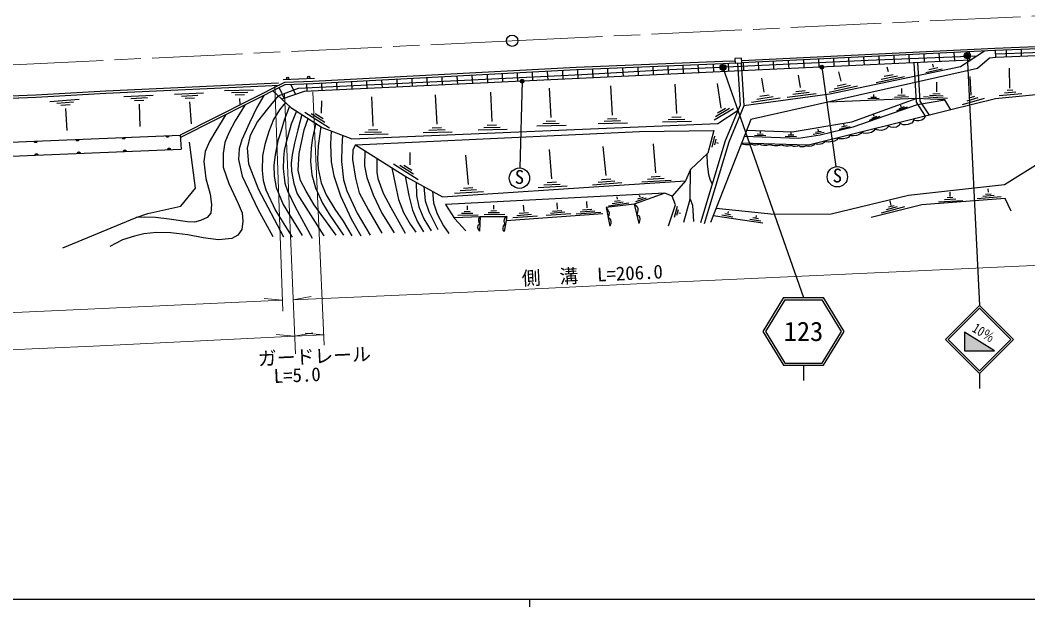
# Model space of a CAD drawing. Units: millimetres at full size, sheet at 1:1000; details may follow other scales. Extents: x 40000 to 680000, y 20000 to 380000.
# Drawn here: x 200457 to 334108, y 204000 to 281755 of the extents above; entities that cross this region are included whole.
import ezdxf
from ezdxf.enums import TextEntityAlignment as Align

# ---------------------------------------------------------------- set-up
doc = ezdxf.new("R2010")
doc.units = ezdxf.units.MM
doc.header["$LTSCALE"] = 1000
doc.linetypes.add('CHAIN', pattern=[18.5, 12, -1.5, 3.5, -1.5])
for name, color, linetype, lineweight in [('M-BGD', 7, 'Continuous', 25), ('M-BGD-EXST', 7, 'Continuous', 25), ('M-BMK', 2, 'CHAIN', 13), ('M-BMK-SRVR', 3, 'Continuous', 25), ('M-STR-HTXT', 7, 'Continuous', 13), ('M-STR-STRC', 7, 'Continuous', 25), ('M-TTL-BAND', 7, 'Continuous', 25)]:
    doc.layers.add(name, color=color, linetype=linetype, lineweight=lineweight)
doc.styles.add('ＭＳ ゴシック', font='')
doc.styles.get('ＭＳ ゴシック').set_extended_font_data('MS Gothic')

msp = doc.modelspace()

# ---------------------------------------------------------------- hatches: boundary and pattern name
at = {"layer": 'M-BGD'}
for points in [[(214501, 266214), (213876, 266186, 0.84072)], [(220307, 266456), (219681, 266434, 0.84072)], [(202819, 265723), (202193, 265705, 0.84072)], [(208374, 265955), (207749, 265931, 0.84072)], [(219896, 264581), (220521, 264615, 0.84072)], [(202301, 263855), (202927, 263870, 0.84072)], [(207925, 264090), (208551, 264104, 0.84072)], [(214029, 264345), (214655, 264359, 0.84072)]]:
    msp.add_hatch(color=256, dxfattribs=at).paths.add_polyline_path(points)
at = {"layer": 'M-BGD-EXST'}
for points in [[(306565, 275408, 1), (307004, 275647, 0.41421), (306665, 275747, 0.41421)], [(266809, 273545, 1), (267248, 273784, 0.41421), (266909, 273884, 0.41421)]]:
    msp.add_hatch(color=256, dxfattribs=at).paths.add_polyline_path(points)
at = {"layer": 'M-STR-STRC'}
for points in [[(326407, 277277, 1), (325732, 276847, 0.41421), (326284, 276725, 0.41421)], [(294010, 275703, 1), (293335, 275273, 0.41421), (293887, 275151, 0.41421)], [(325688, 240425), (329688, 237925), (325688, 237925)]]:
    msp.add_hatch(color=256, dxfattribs=at).paths.add_polyline_path(points)

# ---------------------------------------------------------------- linework, layer by layer
at = {"layer": 'M-BGD'}
for p, q in [((308333, 276675), (308386, 275601)), ((310331, 276772), (310384, 275695)), ((312329, 276869), (312382, 275790)), ((314326, 276966), (314380, 275885)), ((316324, 277063), (316377, 275980)), ((318321, 277160), (318375, 276074)), ((320319, 277257), (320373, 276169)), ((322317, 277354), (322371, 276264)), ((324314, 277451), (324368, 276359)), ((326312, 277548), (326366, 276454)), ((331227, 277773), (331241, 276844)), ((333226, 277852), (333240, 276929)), ((278363, 275331), (278420, 274182)), ((280361, 275414), (280417, 274277)), ((282360, 275497), (282415, 274371)), ((284358, 275579), (284413, 274466)), ((286356, 275662), (286411, 274560)), ((288355, 275744), (288409, 274654)), ((290353, 275827), (290406, 274749)), ((292352, 275910), (292404, 274843)), ((294350, 275997), (294402, 274938)), ((296347, 276094), (296400, 275032)), ((298345, 276191), (298397, 275127)), ((300343, 276288), (300395, 275222)), ((302340, 276385), (302393, 275316)), ((304338, 276481), (304391, 275411)), ((306336, 276578), (306388, 275506)), ((315606, 274904), (315453, 275547)), ((322189, 275429), (320980, 275169)), ((321593, 275534), (321500, 275918)), ((331741, 272745), (331661, 275407)), ((235342, 273890), (239484, 274066)), ((252396, 274019), (252449, 272955)), ((254393, 274123), (254446, 273050)), ((256391, 274228), (256444, 273144)), ((258388, 274332), (258442, 273239)), ((260385, 274436), (260440, 273333)), ((262383, 274541), (262438, 273427)), ((264380, 274645), (264435, 273522)), ((266377, 274750), (266433, 273616)), ((268374, 274854), (268431, 273711)), ((270372, 274959), (270429, 273805)), ((272369, 275063), (272426, 273899)), ((274366, 275166), (274424, 273994)), ((276365, 275249), (276422, 274088)), ((299156, 272218), (298822, 274066)), ((303956, 272836), (303704, 274465)), ((309369, 273649), (309057, 274918)), ((317751, 274226), (313970, 273431)), ((316804, 274334), (314664, 273884)), ((316266, 274527), (315056, 274273)), ((322728, 275239), (320590, 274778)), ((326608, 271810), (326446, 274308)), ((235496, 273482), (221692, 266511)), ((235573, 273184), (221711, 266185)), ((234789, 272788), (235465, 271387)), ((236341, 273215), (236980, 271892)), ((238415, 273298), (238464, 272295)), ((240413, 273392), (240462, 272389)), ((242410, 273496), (242460, 272483)), ((244407, 273601), (244458, 272578)), ((246404, 273705), (246455, 272672)), ((248402, 273810), (248453, 272767)), ((250399, 273914), (250451, 272861)), ((270881, 268840), (270678, 272726)), ((279009, 269172), (278805, 273059)), ((287533, 269386), (287330, 273273)), ((293435, 270098), (292957, 273358)), ((311519, 272986), (307743, 272164)), ((310571, 273087), (308434, 272622)), ((310031, 273277), (308824, 273014)), ((317415, 272016), (317405, 272679)), ((322029, 272242), (322034, 273533)), ((214222, 271624), (218080, 271826)), ((215140, 271372), (217325, 271486)), ((220920, 271942), (224779, 272131)), ((221838, 271686), (224023, 271794)), ((222340, 271411), (223574, 271471)), ((227558, 272427), (231420, 272529)), ((228469, 272151), (230656, 272209)), ((228964, 271864), (230200, 271896)), ((229545, 271374), (229587, 270565)), ((247295, 267702), (247092, 271589)), ((255762, 267985), (255559, 271871)), ((263065, 268316), (262862, 272203)), ((301260, 271423), (297441, 270837)), ((300321, 271583), (298159, 271251)), ((299794, 271805), (298572, 271618)), ((306039, 271986), (302206, 271499)), ((305104, 272170), (302934, 271894)), ((304583, 272406), (303356, 272250)), ((314395, 271379), (312889, 271350)), ((314019, 271522), (313264, 271507)), ((313668, 271654), (313669, 271902)), ((318283, 271573), (316429, 271521)), ((317842, 271811), (316886, 271784)), ((323458, 271379), (320261, 271575)), ((322898, 271664), (321047, 271777)), ((322480, 271940), (321525, 271998)), ((328294, 271385), (325408, 270518)), ((327467, 271450), (326024, 271017)), ((327023, 271630), (326300, 271413)), ((333304, 271982), (330300, 271728)), ((332508, 272216), (331006, 272089)), ((332111, 272483), (331358, 272420)), ((204414, 270996), (208267, 271287)), ((205338, 270765), (207519, 270930)), ((205847, 270502), (207079, 270596)), ((206451, 270042), (206663, 267127)), ((215642, 271098), (216877, 271162)), ((216236, 270623), (216332, 267662)), ((222932, 270934), (223149, 268010)), ((240431, 269418), (240455, 271056)), ((295063, 270016), (292523, 268489)), ((294559, 270063), (292684, 268936)), ((293987, 270069), (292927, 269432)), ((318102, 270229), (316680, 269729)), ((317700, 270247), (316987, 269996)), ((317325, 270262), (317249, 270498)), ((241491, 267434), (238231, 269508)), ((240889, 268173), (239044, 269347)), ((240639, 268687), (239596, 269351)), ((279589, 268682), (278354, 268650)), ((288113, 268896), (286878, 268864)), ((314490, 268968), (313069, 268469)), ((314089, 268986), (313376, 268736)), ((313713, 269001), (313638, 269237)), ((256343, 267495), (255107, 267463)), ((264140, 267539), (261954, 267483)), ((263646, 267826), (262410, 267794)), ((272868, 267785), (269006, 267686)), ((271956, 268062), (269770, 268006)), ((271462, 268350), (270226, 268318)), ((280996, 268118), (277133, 268019)), ((280084, 268395), (277898, 268339)), ((289520, 268332), (285657, 268233)), ((288608, 268608), (286422, 268552)), ((306335, 267063), (306294, 267308)), ((310548, 267637), (309086, 267274)), ((310138, 267741), (309404, 267559)), ((309765, 267792), (309712, 268034)), ((249282, 266648), (245420, 266549)), ((248370, 266925), (246184, 266869)), ((247876, 267212), (246640, 267180)), ((257749, 266930), (253887, 266831)), ((256837, 267207), (254651, 267151)), ((265052, 267262), (261190, 267163)), ((292251, 264926), (292600, 266391)), ((299350, 266411), (297844, 266458)), ((298983, 266622), (298228, 266646)), ((298639, 266772), (298653, 267019)), ((303423, 266286), (301917, 266332)), ((303056, 266497), (302301, 266521)), ((302712, 266647), (302726, 266894)), ((307109, 266870), (305630, 266580)), ((306704, 266994), (305963, 266849)), ((278201, 261148), (277801, 265019)), ((284767, 261502), (284445, 265381)), ((292580, 265231), (292755, 265966)), ((292796, 265538), (293036, 265474)), ((252192, 262570), (252196, 264200)), ((259903, 259992), (259570, 263870)), ((270991, 260737), (270676, 264616)), ((253251, 260586), (249992, 262661)), ((252649, 261325), (250804, 262499)), ((252399, 261839), (251357, 262503)), ((278806, 260688), (277573, 260593)), ((285866, 260758), (283682, 260635)), ((285362, 261030), (284128, 260961)), ((260500, 259521), (259266, 259448)), ((273007, 259740), (269149, 259530)), ((272088, 259991), (269904, 259872)), ((271585, 260264), (270351, 260197)), ((280239, 260196), (276387, 259900)), ((279315, 260426), (277134, 260259)), ((286785, 260509), (282928, 260292)), ((328871, 258941), (328843, 259418)), ((261925, 259005), (258068, 258776)), ((261004, 259251), (258821, 259122)), ((279674, 258014), (279640, 258319)), ((283499, 258144), (282073, 257660)), ((283066, 258261), (282350, 258018)), ((282691, 258280), (282617, 258517)), ((324543, 258017), (323038, 257937)), ((324157, 258247), (323402, 258207)), ((323801, 258367), (323784, 258962)), ((330578, 258323), (327373, 258058)), ((329629, 258496), (328128, 258371)), ((329236, 258714), (328484, 258652)), ((259773, 256615), (259774, 257147)), ((263291, 256696), (263293, 257228)), ((267283, 256393), (267238, 257236)), ((271712, 256696), (271666, 257538)), ((276262, 256681), (275029, 256586)), ((275674, 256870), (275629, 257712)), ((281198, 257479), (278496, 257116)), ((280451, 257631), (278958, 257430)), ((280048, 257829), (279299, 257728)), ((287232, 255637), (287636, 257088)), ((287573, 255929), (287775, 256657)), ((317758, 257020), (314652, 256188)), ((316794, 257021), (315339, 256631)), ((316369, 257166), (315639, 256970)), ((315996, 257209), (315857, 257788)), ((325486, 257818), (322275, 257646)), ((261225, 255909), (258499, 255857)), ((260501, 256145), (258994, 256117)), ((260123, 256388), (259367, 256374)), ((264744, 255990), (262018, 255938)), ((264019, 256226), (262513, 256198)), ((263642, 256469), (262886, 256455)), ((277751, 256081), (264919, 255176)), ((269075, 255795), (265800, 255544)), ((268267, 255984), (266354, 255837)), ((267871, 256204), (266638, 256110)), ((273503, 256097), (270228, 255846)), ((272696, 256286), (270782, 256140)), ((272299, 256506), (271067, 256412)), ((277466, 256271), (274191, 256021)), ((276658, 256460), (274745, 256314)), ((287800, 256229), (288037, 256156)), ((292373, 255873), (298949, 254878)), ((295000, 255665), (293513, 255910)), ((294672, 255973), (293927, 256095)), ((294350, 256166), (294397, 256410)), ((298715, 255105), (297228, 255350)), ((298387, 255412), (297642, 255535)), ((298065, 255606), (298112, 255849))]:
    msp.add_line(p, q, dxfattribs=at)
for points in [[(88374, 280787), (104136, 277956), (113758, 276433), (123588, 274899), (133113, 273896), (147507, 272414), (156669, 271705), (164283, 271281), (170112, 271192), (176741, 271305), (183124, 271328), (194515, 271553), (202547, 271852), (211825, 272382), (234726, 273446)], [(88779, 280410), (104086, 277660), (113712, 276137), (123549, 274601), (133082, 273598), (147480, 272115), (156649, 271405), (164272, 270981), (170112, 270892), (176744, 271005), (183128, 271028), (194524, 271253), (202561, 271552), (211841, 272083), (234841, 273151)], [(440906, 279372), (428023, 279449), (415621, 279681), (394691, 280131), (381833, 280304), (350444, 278832), (329708, 278013), (296154, 276385)], [(440932, 279072), (428020, 279149), (415615, 279381), (394685, 279831), (381838, 280004), (350457, 278532), (329721, 277713), (296168, 276085)], [(437126, 278518), (429939, 278568), (416419, 278873), (381787, 279391), (371189, 278746), (356860, 278248), (349490, 277962), (329848, 277252)], [(437120, 279095), (437132, 277941), (427988, 277863), (415820, 278213), (406059, 278505), (382043, 278589), (365967, 277866), (355509, 277704), (341540, 277278), (329866, 276787), (329829, 277717)], [(234672, 271717), (237392, 272752), (274935, 274574), (285693, 275163), (312923, 276434), (327365, 277012)], [(329869, 276787), (329023, 276739), (327419, 275342), (297355, 268574), (292005, 254935)], [(328341, 277646), (325174, 275588), (307830, 271951), (296452, 270390)], [(326517, 276461), (296103, 275018), (238144, 272280), (235150, 271281)], [(295264, 276342), (293673, 276264), (274218, 275460), (239287, 273633), (235496, 273482)], [(295278, 276042), (293687, 275965), (274232, 275161), (239301, 273334), (235573, 273184)], [(295579, 276057), (295946, 270474), (293984, 265771), (290685, 254906)], [(296079, 276081), (296452, 270390), (294455, 265602), (291164, 254761)], [(318987, 276104), (319311, 270875), (320507, 269031)], [(319486, 276134), (319802, 271037), (321020, 269158)], [(96307, 274822), (97456, 274603), (122923, 269866), (128920, 268678), (134863, 267895), (141426, 267118), (147839, 266587), (159440, 265642), (165082, 265253), (174209, 265058), (189468, 265169), (221692, 266511), (221804, 264661)], [(96231, 272680), (97429, 272527), (123035, 268015), (129032, 266827), (134976, 266044), (141538, 265267), (147951, 264736), (159552, 263791), (165194, 263402), (174321, 263207), (189580, 263318), (221804, 264661)], [(232775, 271772), (231869, 270167), (230894, 268128), (229866, 265896), (229520, 264688), (229402, 263309), (229885, 261073), (231991, 256726), (233961, 253093)], [(234672, 271717), (233250, 270000), (231938, 268342), (230973, 266478), (230584, 264803), (230721, 262702), (232048, 259327), (235386, 253018)], [(233957, 272368), (236346, 270192), (240510, 267546), (244435, 266012), (293013, 268052), (295681, 269840)], [(292760, 256858), (300481, 256062), (308031, 256076), (318295, 258578), (331015, 259981), (335838, 262995), (345936, 267189), (338302, 272167), (329829, 271329), (323874, 269868), (323079, 271196), (319280, 271376)], [(296813, 267191), (302852, 266963), (310743, 268273), (319280, 271376), (307648, 270891)], [(230273, 270508), (228978, 268413), (228146, 266801), (227626, 265530), (227379, 264073), (227393, 262251), (228117, 260094), (229376, 257459), (229913, 256213), (230006, 255114), (229859, 254016), (229309, 253265), (228518, 252837), (226762, 252662), (224711, 252904), (222689, 253322), (220461, 253575), (218536, 253608), (216848, 253440), (215612, 253149), (214028, 252650), (212346, 251761)], [(235637, 270837), (234833, 269883), (234067, 268592), (233418, 267000), (232891, 265270), (232599, 263784), (232560, 261849), (232683, 260523), (233040, 259263), (234311, 256549), (236546, 252984)], [(236170, 270352), (235455, 268507), (234922, 266682), (234618, 265761), (234259, 263896), (234102, 262536), (234152, 261067), (234428, 259556), (235345, 257322), (237842, 253194)], [(296501, 266396), (303710, 266119), (306585, 266576), (310942, 267623), (319491, 270597), (323079, 271196)], [(227756, 269237), (226403, 267089), (225562, 265669), (224996, 264360), (224831, 263022), (225092, 260784), (225644, 258689), (225837, 257338), (225747, 256164), (225261, 255611), (224387, 255214), (223591, 254982), (222673, 255026), (220200, 255390), (218419, 255593), (216903, 255624), (215841, 255593)], [(237109, 269707), (236408, 267952), (235684, 265400), (235482, 264479), (235371, 263441), (235345, 262090), (235542, 260133), (235901, 259124), (236923, 256994), (239207, 252853)], [(237816, 269258), (237285, 267225), (236849, 265444), (236529, 263906), (236413, 262799), (236452, 261761), (236759, 260095), (237208, 258750), (240752, 253153)], [(242360, 253267), (239448, 257267), (238387, 259094), (237644, 260506), (237311, 261877), (237464, 264068), (238144, 267212), (238636, 268737)], [(323874, 269868), (304999, 265172), (296132, 265456)], [(320507, 269031), (320360, 268718), (320063, 268490), (319657, 268411), (319345, 268411), (319113, 268461), (318938, 268640), (318895, 268367), (318743, 268113), (318554, 268041), (318221, 267932), (317865, 267867), (317582, 267889), (317350, 267968), (317126, 268190), (317104, 267903), (316937, 267729), (316683, 267591), (316297, 267547), (315942, 267569), (315732, 267648), (315594, 267808), (315550, 267561), (315296, 267366), (315021, 267228), (314687, 267141), (314332, 267184), (314063, 267235), (313849, 267374), (313670, 267077), (313365, 266883), (312984, 266771), (312579, 266736), (312262, 266789), (312073, 266932), (311974, 266713), (311689, 266554), (311393, 266455), (310991, 266422), (310728, 266422), (310534, 266550), (310431, 266317), (310300, 266198), (310062, 266119), (309654, 266034), (309364, 266027), (309140, 266047), (308972, 266161), (308757, 265915), (308480, 265730), (308263, 265658), (307940, 265618), (307643, 265605), (307420, 265618), (307214, 265723), (307084, 265520), (306845, 265367), (306595, 265301), (306272, 265279), (306015, 265308), (305832, 265380), (305723, 265194), (305366, 265045), (305067, 265004), (304844, 265055), (304737, 265181), (304611, 265040), (304395, 264970), (304113, 264946), (303906, 264970), (303823, 265062), (303733, 265213), (303541, 265062), (303267, 264995), (303026, 265012), (302861, 265086), (302755, 265244), (302570, 265099), (302305, 265053), (302029, 265037), (301738, 265086), (301489, 265178), (301389, 265288), (301227, 265143), (300945, 265095), (300684, 265084), (300444, 265084), (300262, 265132), (300129, 265196), (300013, 265332), (299889, 265244), (299511, 265153), (299088, 265139), (298780, 265173), (298618, 265267), (298519, 265380), (298310, 265233), (298014, 265193), (297779, 265193), (297544, 265267), (297459, 265414), (297243, 265252), (296965, 265211), (296663, 265231), (296411, 265265), (296238, 265324), (296132, 265456)], [(239667, 268082), (239247, 266166), (239076, 264818), (238951, 263032), (239131, 261241), (239610, 259533), (240555, 257483), (241552, 255899), (243325, 253281)], [(240347, 267650), (240192, 266684), (239994, 265101), (239911, 263350), (239981, 262054), (240380, 260198), (241062, 258596), (242176, 256722), (243305, 255132), (244433, 253176)], [(241720, 267074), (241607, 265316), (241698, 262965), (242041, 261115), (242932, 258467), (244348, 255430), (245650, 253169)], [(243222, 266487), (243141, 264964), (243077, 263021), (243362, 260607), (243801, 259149), (245171, 256180), (246885, 253281)], [(244926, 265219), (282600, 267002), (292448, 267152), (291676, 264142), (289381, 261945), (288681, 260448), (286917, 258444)], [(206100, 251574), (215841, 255593), (217401, 256122), (221761, 257091), (223733, 259470), (222938, 265567)], [(244926, 265219), (244596, 264584), (244516, 263285), (244930, 260821), (245436, 258864), (246645, 256578), (248449, 253523)], [(244926, 265219), (251736, 260957), (256477, 258325), (280572, 259939), (288681, 260448)], [(246183, 264433), (246107, 262462), (246431, 260921), (247294, 258595), (248438, 256194), (250069, 253575)], [(247785, 263430), (247761, 261589), (247902, 260777), (248625, 258817), (249642, 256931), (251530, 253504)], [(291527, 263999), (291560, 262680), (291766, 261287), (291972, 260556), (292256, 260082)], [(249752, 262199), (250224, 259854), (250633, 257981), (251289, 256285), (252202, 254728), (252917, 253663)], [(251529, 261087), (252003, 258520), (252495, 256565), (253174, 255044), (253959, 253687)], [(288502, 254965), (289328, 258009), (289381, 261945)], [(252984, 260264), (253045, 258520), (253350, 257022), (254017, 255407), (254965, 253816)], [(253997, 259701), (254181, 257818), (254649, 256390), (255867, 254026)], [(255126, 259075), (255258, 257525), (255773, 256109), (256605, 254494), (257295, 253488)], [(286446, 254482), (287374, 257295), (286917, 258444), (285967, 258832), (256861, 257340)], [(285967, 258832), (281877, 257388), (282505, 254805)], [(289328, 258009), (289647, 257254), (289743, 255079)], [(331893, 256446), (331104, 258114), (320026, 257293), (313321, 255595)], [(256861, 257340), (258085, 255474), (259579, 253818)], [(281877, 257388), (278161, 256929), (278666, 254453)], [(278161, 256929), (278423, 256575), (278557, 256249), (278550, 255874), (278414, 255691), (278699, 255442), (278812, 255095), (278791, 254804), (278666, 254453)], [(281877, 257388), (282256, 257084), (282369, 256808), (282383, 256511), (282312, 256150), (282215, 255996), (282454, 255888), (282610, 255690), (282645, 255385), (282610, 255095), (282505, 254805)], [(258005, 255596), (261482, 255718), (261372, 253800)], [(261482, 255718), (261319, 255582), (261241, 255357), (261245, 255098), (261308, 254923), (261429, 254805), (261284, 254685), (261164, 254540), (261132, 254268), (261227, 253982), (261372, 253800)], [(261482, 255718), (265027, 255755), (264651, 253735)], [(265027, 255755), (264787, 255584), (264705, 255456), (264648, 255314), (264612, 255129), (264638, 254955), (264701, 254860), (264839, 254745), (264634, 254608), (264529, 254439), (264480, 254204), (264480, 253995), (264519, 253867), (264651, 253735)]]:
    msp.add_lwpolyline(points, dxfattribs=at)
msp.add_lwpolyline([(295278, 276042), (296168, 276085), (296137, 276731), (295247, 276688)], close=True, dxfattribs=at)
for centre in [(235944, 274065), (238726, 274183)]:
    msp.add_circle(centre, 150, dxfattribs=at)
at = {"layer": 'M-BGD-EXST'}
for p, q in [((306784, 275527), (308653, 262342)), ((267029, 273665), (266709, 262164))]:
    msp.add_line(p, q, dxfattribs=at)
for centre, radius in [((306784, 275527), 250), ((267029, 273665), 250), ((266672, 260815), 1350), ((308842, 261005), 1350)]:
    msp.add_circle(centre, radius, dxfattribs=at)
at = {"layer": 'M-BMK'}
msp.add_lwpolyline([(66738, 289103), (123550, 279434), (134434, 277845), (142620, 276785), (155633, 275853), (164550, 275235), (165566, 275235), (170764, 275130), (199491, 275841), (265710, 279026), (365633, 283752), (441283, 287149)], dxfattribs=at)
at = {"layer": 'M-BMK-SRVR'}
msp.add_circle((265710, 279026), 750, dxfattribs=at)
at = {"layer": 'M-STR-HTXT'}
for p, q in [((234227, 273085), (235297, 243193)), ((235517, 271991), (236963, 237524)), ((239291, 272261), (240757, 238682)), ((235245, 244649), (232801, 244878)), ((236662, 244698), (239076, 245145)), ((236865, 239862), (234420, 240085)), ((236865, 239868), (239279, 240316)), ((236865, 239862), (240698, 240029)), ((240698, 240029), (238254, 240265))]:
    msp.add_line(p, q, dxfattribs=at)
for points in [[(236662, 244698), (259804, 245704), (284925, 246952), (366540, 250715), (408962, 252732), (441816, 254249)], [(235245, 244649), (205574, 243274), (181270, 242185), (171661, 242015), (166060, 242065), (153952, 242574), (140587, 243625), (132994, 244623), (124350, 245949), (113069, 247842), (83124, 253104)], [(236865, 239868), (210143, 238568), (185850, 237478), (173399, 237123), (167395, 237150), (158471, 237381), (141265, 238511), (131236, 239778), (108543, 243570), (60451, 251641)]]:
    msp.add_lwpolyline(points, dxfattribs=at)
at = {"layer": 'M-STR-STRC'}
for p, q in [((326069, 277062), (327688, 243926)), ((293672, 275488), (304355, 245010)), ((301719, 245010), (298955, 240510)), ((301887, 244710), (299307, 240510)), ((301719, 245010), (306991, 245010)), ((301887, 244710), (306823, 244710)), ((309403, 240510), (306823, 244710)), ((309755, 240510), (306991, 245010)), ((323188, 239426), (327688, 243926)), ((323542, 239426), (327688, 243573)), ((332189, 239426), (327688, 243926)), ((331835, 239426), (327688, 243573)), ((298955, 240510), (301719, 236010)), ((299307, 240510), (301887, 236310)), ((306823, 236310), (309403, 240510)), ((306991, 236010), (309755, 240510)), ((323188, 239426), (327688, 234925)), ((323542, 239426), (327688, 235279)), ((325688, 240425), (325688, 237925)), ((329688, 237925), (325688, 240425)), ((327688, 235279), (331835, 239426)), ((327689, 234926), (332189, 239426)), ((325688, 237925), (329688, 237925)), ((301719, 236010), (306991, 236010)), ((301887, 236310), (306823, 236310)), ((304355, 236010), (304355, 234010)), ((327688, 234925), (327688, 232925))]:
    msp.add_line(p, q, dxfattribs=at)
for centre in [(326069, 277062), (293672, 275488)]:
    msp.add_circle(centre, 400, dxfattribs=at)
at = {"layer": 'M-TTL-BAND'}
for p, q in [((40000, 205000), (579000, 205000)), ((268000, 205000), (268000, 204000))]:
    msp.add_line(p, q, dxfattribs=at)

# ---------------------------------------------------------------- texts
at = {"layer": 'M-BGD-EXST', "style": 'ＭＳ ゴシック'}
for p in [(308187, 259712), (266017, 259522)]:
    msp.add_text('S', height=1833, rotation=358.508, dxfattribs=at).set_placement(p, align=Align.BOTTOM_LEFT)
at = {"layer": 'M-STR-HTXT', "style": 'ＭＳ ゴシック'}
for s, rotation, p in [('側\u3000溝\u3000L=206.0', 2.843, (267061, 246065)), ('ガードレール', 2.5, (232051, 235409)), ('L=5.0', 2.5, (234154, 233111))]:
    msp.add_text(s, height=1833, rotation=rotation, dxfattribs=at).set_placement(p, align=Align.BOTTOM_LEFT)
at = {"layer": 'M-STR-STRC', "style": 'ＭＳ ゴシック'}
msp.add_text('123', height=2566, dxfattribs=at).set_placement((304355, 240510), align=Align.MIDDLE_CENTER)
at = {"layer": 'M-STR-STRC', "style": 'ＭＳ ゴシック', "width": 0.85}
msp.add_text('10％', height=1320, rotation=327.995, dxfattribs=at).set_placement((327688, 239425), align=Align.BOTTOM_CENTER)

doc.saveas('drawing.dxf')
